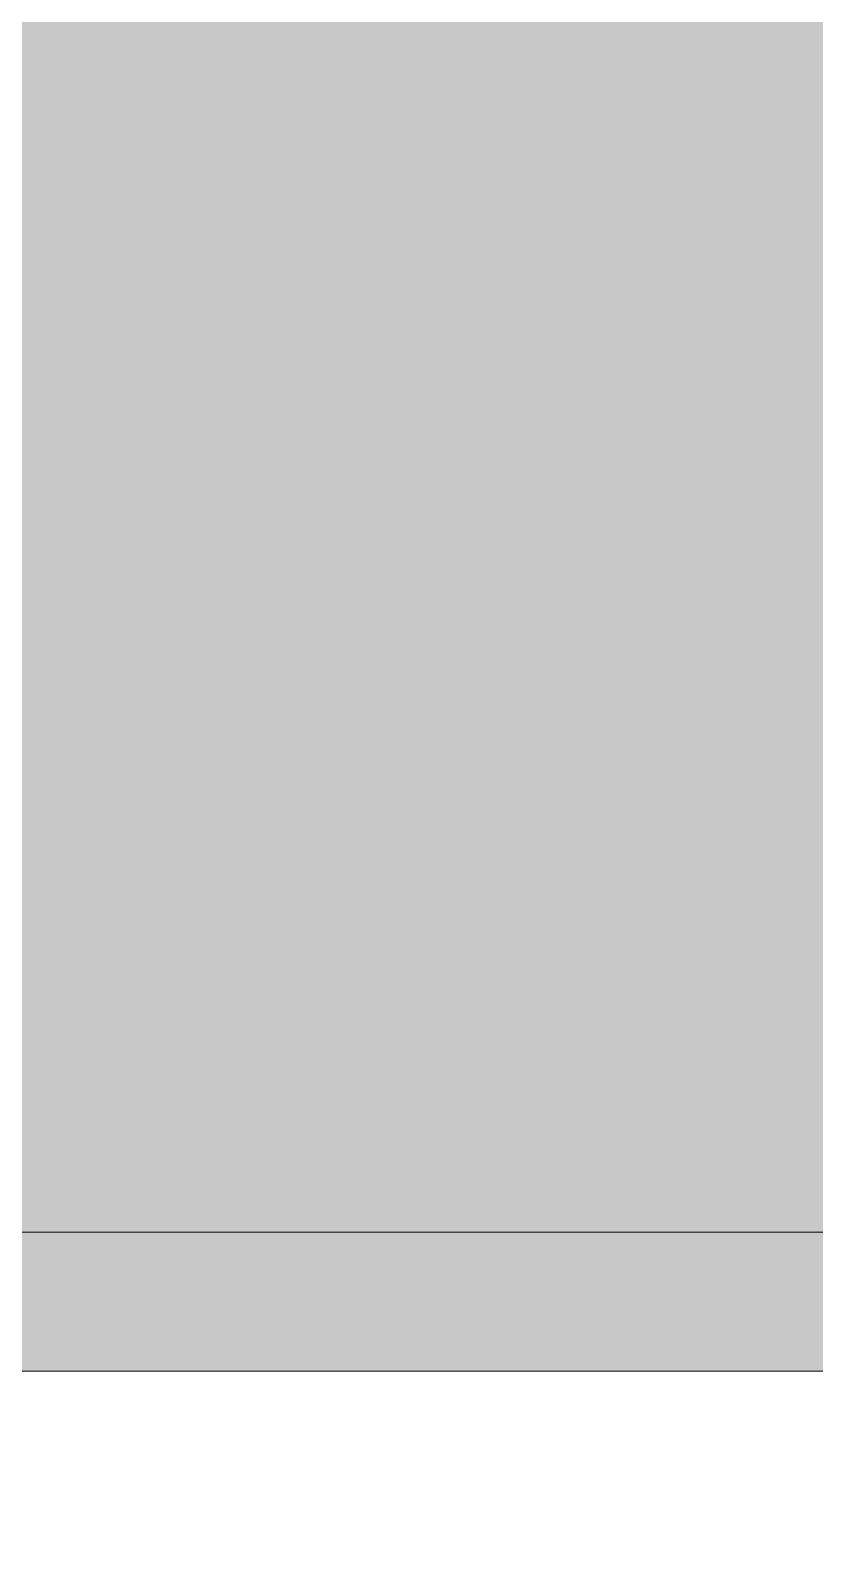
# Model space of a CAD drawing. Header units: metres. Extents: x -4 to 206, y -18 to 45.
# Drawn here: x 41.583 to 42.26, y -11.729 to -10.426 of the extents above; entities that cross this region are included whole.
import ezdxf

# ---------------------------------------------------------------- set-up
doc = ezdxf.new("R2010")
doc.units = ezdxf.units.M
doc.header["$MEASUREMENT"] = 0
for name, color, linetype in [('3._DD PP STG2_4_210 Decke', 7, 'Continuous'), ('3._DD PP STG2_4_220 Bodenaufbau - Außen_ Gefälle', 7, 'Continuous'), ('3._DD PP STG2_4_330 Dachaufbau', 7, 'Continuous')]:
    doc.layers.add(name, color=color, linetype=linetype)

msp = doc.modelspace()

# ---------------------------------------------------------------- hatches: boundary and pattern name
at = {"layer": '3._DD PP STG2_4_330 Dachaufbau', "linetype": 'Continuous', "lineweight": 0, "true_color": 0x000000}
msp.add_hatch(color=18, dxfattribs=at).paths.add_polyline_path([(42.965, -10.0687), (37.465, -10.0687), (37.465, -11.5837), (38.2499, -11.5837), (38.2499, -10.622), (39.1919, -10.622), (39.1919, -11.5837), (40.5499, -11.5837), (40.5499, -10.622), (41.4919, -10.622), (41.4919, -11.5837), (42.965, -11.5837)])

# ---------------------------------------------------------------- linework, layer by layer
at = {"layer": '3._DD PP STG2_4_210 Decke', "color": 7, "linetype": 'Continuous', "lineweight": 13, "ltscale": 1000, "true_color": 0xf4f4f4, "flags": 128}
msp.add_lwpolyline([(33.7568, -11.4636), (33.759, -13.2537), (37.385, -13.2537), (37.385, -12.6087), (42.5891, -12.6087), (42.885, -12.5662), (42.885, -11.7587), (48.205, -11.7587), (48.205, -11.1337), (51.7609, -11.1337), (51.7654, -10.0637), (45.765, -10.0637), (45.765, -10.9637), (42.915, -10.9637), (42.915, -11.4636)], close=True, dxfattribs=at)
at = {"layer": '3._DD PP STG2_4_220 Bodenaufbau - Außen_ Gefälle', "color": 7, "linetype": 'Continuous', "lineweight": 13, "ltscale": 1000, "true_color": 0xf4f4f4, "flags": 128}
msp.add_lwpolyline([(33.759, -13.2437), (37.145, -13.2437), (37.145, -12.5987), (39.935, -12.5987), (42.389, -12.5987), (42.875, -12.5289), (42.875, -11.7487), (45.815, -11.7487), (48.195, -11.7487), (48.195, -11.1237), (51.7609, -11.1237), (51.7654, -10.0637), (45.765, -10.0637), (45.765, -10.9637), (42.915, -10.9637), (42.915, -11.4636), (33.7568, -11.4636)], close=True, dxfattribs=at)
at = {"layer": '3._DD PP STG2_4_330 Dachaufbau', "color": 7, "linetype": 'Continuous', "lineweight": 18, "ltscale": 1000, "flags": 128}
msp.add_lwpolyline([(42.965, -11.5837), (41.4919, -11.5837)], dxfattribs=at)

doc.saveas('drawing.dxf')
